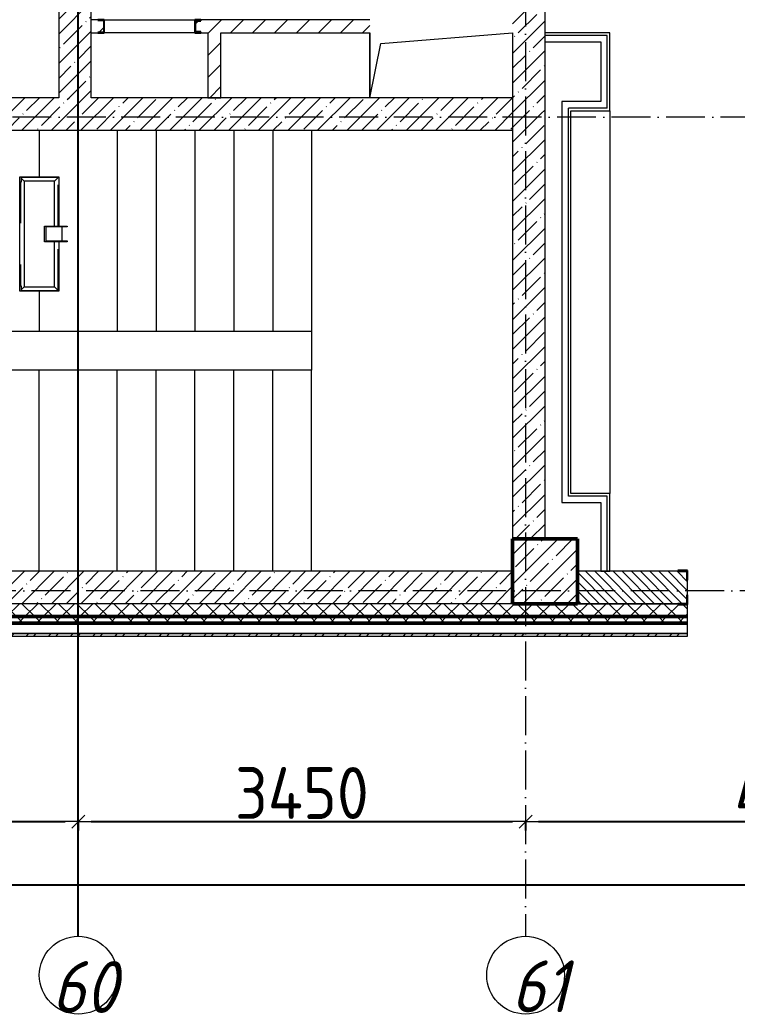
# Model space of a CAD drawing. Header units: millimetres. Extents: x -135211 to 49383, y -8033 to 228499.
# Drawn here: x -44742 to -39211, y 122849 to 130513 of the extents above; entities that cross this region are included whole.
import ezdxf

# ---------------------------------------------------------------- set-up
doc = ezdxf.new("R2010")
doc.units = ezdxf.units.MM
doc.linetypes.add('50_200_ШТРИХ_1Т_ш5_п1_п1_', pattern=[700, 500, -100, 0, -100])
doc.linetypes.add('Штрих', pattern=[635, 317.5, -317.5])
for name, color, linetype, lineweight in [('A-____-____-DIMS', 7, 'Continuous', 9), ('A-FLOR-____-OTLN', 7, 'Continuous', 9), ('A-GENM-____-HDLN', 7, 'Штрих', 9), ('A-GENM-____-MCUT', 7, 'Continuous', 25), ('A-GENM-____-OTLN', 7, 'Continuous', 9), ('A-GENM-____-OTLN-1', 7, 'Continuous', 25), ('A-WALL-____-MCUT-1', 7, 'Continuous', 9), ('A-WALL-____-MCUT-2', 7, 'Continuous', 50), ('A-WALL-____-MCUT-3', 7, 'Continuous', 9), ('A-WALL-____-PATT-1', 7, 'Continuous', 9), ('A-WALL-FNSH-MCUT-1', 7, 'Continuous', 9), ('I-WALL-____-OTLN', 7, 'Continuous', 9), ('S-COLS-____-MCUT', 7, 'Continuous', 50), ('S-COLS-____-OTLN', 7, 'Continuous', 9), ('S-GRID-____-IDEN', 7, 'Continuous', 9), ('S-GRID-____-OTLN-1', 7, '50_200_ШТРИХ_1Т_ш5_п1_п1_', 9), ('S-STRS-____-OTLN-1', 7, 'Continuous', 9)]:
    doc.layers.add(name, color=color, linetype=linetype, lineweight=lineweight)
doc.styles.add('ISOCPEUR_I', font='isocpeui.ttf', dxfattribs={"width": 0.9, "height": 2.5})
doc.styles.add('СПДС', font='isocpeur.ttf', dxfattribs={"width": 0.9})
doc.dimstyles.new('Размера А3', dxfattribs={"dimtxt": 200, "dimasz": 100, "dimexe": 70, "dimexo": 100, "dimgap": 20, "dimtad": 1, "dimdec": 0, "dimrnd": 10, "dimzin": 0, "dimdsep": 46, "dimtxsty": 'СПДС', "dimblk": 'ARROWHEAD_6', "dimcen": 1, "dimclrd": 256, "dimclre": 256, "dimclrt": 256, "dimazin": 0, "dimtfac": 1, "dimtdec": 0, "dimtmove": 2, "dimatfit": 3, "dimfxl": 1, "dimtolj": 1, "dimtzin": 0, "dimarcsym": 0})
pattern_1 = [(45, (-129942.25, 127932.03), (-114.04925, 114.04925), []), (45, (-129828.2, 127932.03), (-114.04925, 114.04925), [201.612, -40.322, 3.353, -36.97])]
pattern_2 = [(45, (-129942.25, 127932.03), (-70.71068, 70.71068), []), (135, (-129942.25, 127932.03), (-70.71068, -70.71068), [])]
pattern_3 = [(45, (-129942.25, 127932.03), (-84.85281, 84.85281), [])]

# ---------------------------------------------------------------- blocks, each defined once
blk = doc.blocks.new('BSC_Колонна _Прямоугольная - 500х500-V155-АР1_План отверстий 3 этажа в осях 1-64_А-ГГ')
at = {"layer": 'S-COLS-____-OTLN'}
h = blk.add_hatch(dxfattribs=at)
h.set_pattern_fill('FP_178', color=256, style=0, pattern_type=2)
h.set_pattern_definition([(45, (-89250, 1668.96), (-114.04925, 114.04925), []), (45, (-89135.95, 1668.96), (-114.04925, 114.04925), [201.613, -40.323, 3.353, -36.97])])
h.paths.add_polyline_path([(-250, -250), (250, -250), (250, 250), (-250, 250)], flags=0)
at = {"layer": 'S-COLS-____-MCUT'}
for p, q in [((250, 250), (-250, 250)), ((-250, 250), (-250, -250)), ((250, -250), (250, 250)), ((-250, -250), (250, -250))]:
    blk.add_line(p, q, dxfattribs=at)
blk = doc.blocks.new('ОМ_Труба_ГОСТ 8639-82 - ОМ_Труба_ГОСТ 8639-82-26350154-АР1_План отверстий 3 этажа в осях 1-64_А-ГГ')
at = {"layer": 'A-GENM-____-OTLN'}
for p, q in [((19689.1, 44821), (19689.1, 44941)), ((19689.1, 44941), (19864.1, 44941)), ((19864.1, 44935), (19701.2, 44935)), ((19701.2, 44935), (19701.2, 44827)), ((19824, 44935), (19824, 44827)), ((19864.1, 44941), (19864.1, 44935)), ((19864.1, 44821), (19689.1, 44821)), ((19701.2, 44827), (19864.1, 44827)), ((19864.1, 44827), (19864.1, 44821))]:
    blk.add_line(p, q, dxfattribs=at)
blk = doc.blocks.new('ОМ_Уголок_ГОСТ 8509-93 - ОМ_Уголок_ГОСТ 8509-93-26349651-АР1_План отверстий 3 этажа в осях 1-64_А-ГГ')
at = {"layer": 'A-GENM-____-HDLN'}
for p, q in [((4, -4), (380, -4)), ((500, -4), (876, -4))]:
    blk.add_line(p, q, dxfattribs=at)
at = {"layer": 'A-GENM-____-OTLN'}
for p, q in [((380, 0), (0, 0)), ((32, -32), (0, 0)), ((32, -32), (380, -32)), ((880, 0), (500, 0)), ((500, -32), (848, -32)), ((880, 0), (848, -32))]:
    blk.add_line(p, q, dxfattribs=at)
blk = doc.blocks.new('ОМ_Уголок_ГОСТ 8509-93 - ОМ_Уголок_ГОСТ 8509-93-V88-АР1_План отверстий 3 этажа в осях 1-64_А-ГГ')
at = {"layer": 'A-GENM-____-HDLN'}
blk.add_line((40, -4), (840, -4), dxfattribs=at)
at = {"layer": 'A-GENM-____-OTLN'}
for p, q in [((32, -32), (10, -10)), ((32, -32), (848, -32)), ((840, 0), (40, 0)), ((870, -10), (848, -32))]:
    blk.add_line(p, q, dxfattribs=at)
blk = doc.blocks.new('ОМ_Уголок_ГОСТ 8509-93 - ОМ_Уголок_ГОСТ 8509-93-19082047-АР1_План отверстий 3 этажа в осях 1-64_А-ГГ')
at = {"layer": 'A-GENM-____-HDLN'}
blk.add_line((10, -4), (296, -4), dxfattribs=at)
at = {"layer": 'A-GENM-____-OTLN'}
for p, q in [((300, 0), (10, 0)), ((32, -32), (10, -10)), ((32, -32), (268, -32)), ((300, 0), (268, -32))]:
    blk.add_line(p, q, dxfattribs=at)
blk = doc.blocks.new('ОМ_Уголок_ГОСТ 8509-93 - ОМ_Уголок_ГОСТ 8509-93-V89-АР1_План отверстий 3 этажа в осях 1-64_А-ГГ')
at = {"layer": 'A-GENM-____-HDLN'}
blk.add_line((4, -4), (290, -4), dxfattribs=at)
at = {"layer": 'A-GENM-____-OTLN'}
for p, q in [((290, 0), (0, 0)), ((32, -32), (0, 0)), ((32, -32), (268, -32)), ((290, -10), (268, -32))]:
    blk.add_line(p, q, dxfattribs=at)
blk = doc.blocks.new('ОМ_Полоса_Трапеция прямоугольная_Прокат_ГОСТ 103-2006 - ОМ_Полоса_Трапеция прямоугольная_Прокат_ГОСТ 103-2006-19082130-АР1_План отверстий 3 этажа в осях 1-64_А-ГГ')
at = {"layer": 'A-GENM-____-OTLN'}
for p, q in [((19500, 45321), (19510, 45321)), ((19500, 45281), (19500, 45321)), ((19510, 45321), (19510, 45281)), ((19510, 45281), (19500, 45281))]:
    blk.add_line(p, q, dxfattribs=at)
blk = doc.blocks.new('ОМ_Полоса_Трапеция прямоугольная_Прокат_ГОСТ 103-2006 - ОМ_Полоса_Трапеция прямоугольная_Прокат_ГОСТ 103-2006-19082170-АР1_План отверстий 3 этажа в осях 1-64_А-ГГ')
at = {"layer": 'A-GENM-____-OTLN'}
for p, q in [((19500, 44481), (19510, 44481)), ((19500, 44441), (19500, 44481)), ((19510, 44481), (19510, 44441)), ((19510, 44441), (19500, 44441))]:
    blk.add_line(p, q, dxfattribs=at)
blk = doc.blocks.new('Фахверк_СКБ_Уголок - 250_2700-27497298-АР1_План отверстий 3 этажа в осях 1-64_А-ГГ')
at = {"layer": 'A-GENM-____-MCUT'}
for p, q in [((200, 181), (125, 181)), ((125, 181), (125, 106)), ((131, 106), (131, 175)), ((131, 175), (200, 175)), ((200, 175), (200, 181)), ((125, 106), (131, 106)), ((131, -6), (125, -6)), ((125, -6), (125, -81)), ((131, -75), (131, -6)), ((200, -75), (131, -75)), ((200, -81), (200, -75)), ((125, -81), (200, -81))]:
    blk.add_line(p, q, dxfattribs=at)
blk = doc.blocks.new('154_Фахверк_СКБ_Швеллер - Тип_100_3960_зеркало-28515619-АР1_План отверстий 3 этажа в осях 1-64_А-ГГ')
at = {"layer": 'A-GENM-____-MCUT'}
for p, q in [((175, 50), (125, 50)), ((125, 50), (125, -50)), ((128, 47), (175, 47)), ((128, -47), (128, 47)), ((175, 47), (175, 50)), ((125, -50), (175, -50)), ((175, -47), (128, -47)), ((175, -50), (175, -47))]:
    blk.add_line(p, q, dxfattribs=at)
blk = doc.blocks.new('154_Стойка_СКБ_Швеллер - СМ-2180_100-28318692-АР1_План отверстий 3 этажа в осях 1-64_А-ГГ')
at = {"layer": 'A-GENM-____-MCUT'}
for p, q in [((171, 50), (125, 50)), ((125, 50), (125, -50)), ((129.5, 42.4), (171, 42.4)), ((129.5, -42.4), (129.5, 42.4)), ((171, 42.4), (171, 50)), ((125, -50), (171, -50)), ((171, -42.4), (129.5, -42.4)), ((171, -50), (171, -42.4))]:
    blk.add_line(p, q, dxfattribs=at)
blk = doc.blocks.new('AR_Отверстие прямоугольное _в плите_ - AR_Отверстие прямоугольное _в плите_-V211-АР1_План отверстий 3 этажа в осях 1-64_А-ГГ')
at = {"layer": 'A-GENM-____-OTLN'}
for p, q in [((-550, 250), (-550, -250)), ((-466.7, 166.7), (550, 250)), ((-550, -250), (-466.7, 166.7))]:
    blk.add_line(p, q, dxfattribs=at)
blk = doc.blocks.new('Ось сетки - Круг_Ø6_00__ISO-2_5_0_9K_-25732049-АР1_План отверстий 3 этажа в осях 1-64_А-ГГ')
at = {"layer": 'S-GRID-____-IDEN'}
blk.add_circle((0, 0), 3, dxfattribs=at)
blk = doc.blocks.new('ARROWHEAD_6')
at = {"color": 0, "linetype": 'Continuous'}
for p, q in [((0, 0), (-1, 0)), ((-0.5, -0.5), (0.5, 0.5))]:
    blk.add_line(p, q, dxfattribs=at)
blk = doc.blocks.new('*D982')
at = {"layer": 'A-____-____-DIMS', "lineweight": -2, "transparency": 16777216}
for p, q in [((-46242.3, 124339.6), (-46242.3, 124263.5)), ((-46142.3, 124333.5), (-44392.3, 124333.5)), ((-44292.3, 124339.6), (-44292.3, 124263.5))]:
    blk.add_line(p, q, dxfattribs=at)
at = {"layer": 'Defpoints', "color": 0, "transparency": 16777216}
for p in [(-46242.3, 124439.6), (-44292.3, 124439.6), (-44292.3, 124333.5)]:
    blk.add_point(p, dxfattribs=at)
at = {"layer": 'A-____-____-DIMS', "lineweight": -2, "transparency": 16777216, "xscale": 100, "yscale": 100, "zscale": 100, "rotation": 180}
blk.add_blockref('ARROWHEAD_6', (-46242.3, 124333.5), dxfattribs=at)
at = {"layer": 'A-____-____-DIMS', "lineweight": -2, "transparency": 16777216, "xscale": 100, "yscale": 100, "zscale": 100}
blk.add_blockref('ARROWHEAD_6', (-44292.3, 124333.5), dxfattribs=at)
at = {"layer": 'A-____-____-DIMS', "transparency": 16777216, "insert": (-45267.3, 124553.5), "char_height": 400, "attachment_point": 5, "style": 'СПДС'}
blk.add_mtext('\\A1;1950', dxfattribs=at)
blk = doc.blocks.new('*D983')
at = {"layer": 'A-____-____-DIMS', "lineweight": -2, "transparency": 16777216}
for p, q in [((-44292.3, 124339.6), (-44292.3, 124263.5)), ((-44192.3, 124333.5), (-40942.3, 124333.5)), ((-40842.3, 124339.6), (-40842.3, 124263.5))]:
    blk.add_line(p, q, dxfattribs=at)
at = {"layer": 'Defpoints', "color": 0, "transparency": 16777216}
for p in [(-44292.3, 124439.6), (-40842.3, 124439.6), (-40842.3, 124333.5)]:
    blk.add_point(p, dxfattribs=at)
at = {"layer": 'A-____-____-DIMS', "lineweight": -2, "transparency": 16777216, "xscale": 100, "yscale": 100, "zscale": 100, "rotation": 180}
blk.add_blockref('ARROWHEAD_6', (-44292.3, 124333.5), dxfattribs=at)
at = {"layer": 'A-____-____-DIMS', "lineweight": -2, "transparency": 16777216, "xscale": 100, "yscale": 100, "zscale": 100}
blk.add_blockref('ARROWHEAD_6', (-40842.3, 124333.5), dxfattribs=at)
at = {"layer": 'A-____-____-DIMS', "transparency": 16777216, "insert": (-42567.3, 124553.5), "char_height": 400, "attachment_point": 5, "style": 'СПДС'}
blk.add_mtext('\\A1;3450', dxfattribs=at)
blk = doc.blocks.new('*D984')
at = {"layer": 'A-____-____-DIMS', "lineweight": -2, "transparency": 16777216}
for p, q in [((-40842.3, 124339.6), (-40842.3, 124263.5)), ((-40742.3, 124333.5), (-36692.3, 124333.5)), ((-36592.3, 124339.6), (-36592.3, 124263.5))]:
    blk.add_line(p, q, dxfattribs=at)
at = {"layer": 'Defpoints', "color": 0, "transparency": 16777216}
for p in [(-40842.3, 124439.6), (-36592.3, 124439.6), (-36592.3, 124333.5)]:
    blk.add_point(p, dxfattribs=at)
at = {"layer": 'A-____-____-DIMS', "lineweight": -2, "transparency": 16777216, "xscale": 100, "yscale": 100, "zscale": 100, "rotation": 180}
blk.add_blockref('ARROWHEAD_6', (-40842.3, 124333.5), dxfattribs=at)
at = {"layer": 'A-____-____-DIMS', "lineweight": -2, "transparency": 16777216, "xscale": 100, "yscale": 100, "zscale": 100}
blk.add_blockref('ARROWHEAD_6', (-36592.3, 124333.5), dxfattribs=at)
at = {"layer": 'A-____-____-DIMS', "transparency": 16777216, "insert": (-38717.3, 124553.5), "char_height": 400, "attachment_point": 5, "style": 'СПДС'}
blk.add_mtext('\\A1;4250', dxfattribs=at)
blk = doc.blocks.new('*D986')
at = {"layer": 'A-____-____-DIMS', "lineweight": -2, "transparency": 16777216}
for p, q in [((-132292.3, 123851.4), (-132292.3, 123775.3)), ((-132192.3, 123845.3), (-28892.3, 123845.3)), ((-28792.3, 123851.4), (-28792.3, 123775.3))]:
    blk.add_line(p, q, dxfattribs=at)
at = {"layer": 'Defpoints', "color": 0, "transparency": 16777216}
for p in [(-132292.3, 123951.4), (-28792.3, 123951.4), (-28792.3, 123845.3)]:
    blk.add_point(p, dxfattribs=at)
at = {"layer": 'A-____-____-DIMS', "lineweight": -2, "transparency": 16777216, "xscale": 100, "yscale": 100, "zscale": 100, "rotation": 180}
blk.add_blockref('ARROWHEAD_6', (-132292.3, 123845.3), dxfattribs=at)
at = {"layer": 'A-____-____-DIMS', "lineweight": -2, "transparency": 16777216, "xscale": 100, "yscale": 100, "zscale": 100}
blk.add_blockref('ARROWHEAD_6', (-28792.3, 123845.3), dxfattribs=at)
at = {"layer": 'A-____-____-DIMS', "transparency": 16777216, "insert": (-80542.3, 124065.3), "char_height": 400, "attachment_point": 5, "style": 'СПДС'}
blk.add_mtext('\\A1;103500', dxfattribs=at)

msp = doc.modelspace()

# ---------------------------------------------------------------- hatches: boundary and pattern name
at = {"layer": 'A-WALL-____-PATT-1'}
h = msp.add_hatch(dxfattribs=at)
h.set_pattern_fill('FP_38', color=256, style=0, pattern_type=2)
h.set_pattern_definition(pattern_1)
h.paths.add_polyline_path([(-40942.3, 129788.1), (-40692.3, 129788.1), (-40692.3, 134013.1), (-40942.3, 134013.1), (-40942.3, 130386.1)], flags=0)
h = msp.add_hatch(dxfattribs=at)
h.set_pattern_fill('FP_38', color=256, style=0, pattern_type=2)
h.set_pattern_definition(pattern_1)
h.paths.add_polyline_path([(-44192.3, 129913.1), (-44192.3, 130963.1), (-44442.3, 130963.1), (-44442.3, 129913.1)], flags=0)
h.paths.add_polyline_path([(-44442.3, 132313.1), (-44192.3, 132313.1), (-44192.3, 132613.1), (-44442.3, 132613.1)], flags=0)
h = msp.add_hatch(dxfattribs=at)
h.set_pattern_fill('FP_4', color=256, style=0, pattern_type=2)
h.set_pattern_definition(pattern_3)
h.paths.add_polyline_path([(-44192.3, 130413.1), (-44142.3, 130413.1), (-44142.3, 130416.1), (-44095.3, 130416.1), (-44095.3, 130510.1), (-44142.3, 130510.1), (-44142.3, 130513.1), (-44192.3, 130513.1), (-44192.3, 130416.1)], flags=0)
h.paths.add_polyline_path([(-43292.3, 130413.1), (-42042.3, 130413.1), (-42042.3, 130513.1), (-43346.3, 130513.1), (-43346.3, 130505.5), (-43387.8, 130505.5), (-43387.8, 130420.7), (-43346.3, 130420.7), (-43346.3, 130413.1)], flags=0)
h = msp.add_hatch(dxfattribs=at)
h.set_pattern_fill('FP_4', color=256, style=0, pattern_type=2)
h.set_pattern_definition(pattern_3)
h.paths.add_polyline_path([(-43192.3, 129913.1), (-43192.3, 130413.1), (-43292.3, 130413.1), (-43292.3, 129913.1)], flags=0)
h = msp.add_hatch(dxfattribs=at)
h.set_pattern_fill('FP_38', color=256, style=0, pattern_type=2)
h.set_pattern_definition(pattern_1)
h.paths.add_polyline_path([(-40942.3, 129663.1), (-40942.3, 129913.1), (-46142.3, 129913.1), (-46142.3, 129663.1), (-41582.7, 129663.1)], flags=0)
h = msp.add_hatch(dxfattribs=at)
h.set_pattern_fill('FP_38', color=256, style=0, pattern_type=2)
h.set_pattern_definition(pattern_1)
h.paths.add_polyline_path([(-40699, 126513.1), (-40692.3, 126513.1), (-40692.3, 129788.1), (-40942.3, 129788.1), (-40942.3, 126513.1)], flags=0)
h = msp.add_hatch(dxfattribs=at)
h.set_pattern_fill('FP_38', color=256, style=0, pattern_type=2)
h.set_pattern_definition(pattern_1)
h.paths.add_polyline_path([(-40942.3, 126013.1), (-40942.3, 126263.1), (-47542.3, 126263.1), (-47542.3, 126013.1), (-41582.7, 126013.1)], flags=0)
h = msp.add_hatch(dxfattribs=at)
h.set_pattern_fill('FP_6', color=256, style=0, pattern_type=2)
h.set_pattern_definition([(135, (-129942.255, 127932.027), (-35.35534, -35.35534), [])])
h.paths.add_polyline_path([(-37717.3, 126013.1), (-36692.3, 126013.1), (-36692.3, 126263.1), (-37786.3, 126263.1), (-37786.3, 126194.1), (-37792.3, 126194.1), (-37792.3, 126082.1), (-37786.3, 126082.1), (-37786.3, 126013.1)], flags=0)
h.paths.add_polyline_path([(-39598.3, 126013.1), (-39598.3, 126082.1), (-39592.3, 126082.1), (-39592.3, 126194.1), (-39598.3, 126194.1), (-39598.3, 126263.1), (-40442.3, 126263.1), (-40442.3, 126013.1), (-39667.3, 126013.1)], flags=0)
h = msp.add_hatch(dxfattribs=at)
h.set_pattern_fill('FP_1', color=256, style=0, pattern_type=2)
h.set_pattern_definition(pattern_2)
h.paths.add_polyline_path([(-29192.3, 125913.1), (-28692.3, 125913.1), (-28692.3, 126013.1), (-37717.3, 126013.1), (-37717.3, 126007.1), (-37792.3, 126007.1), (-37792.3, 125913.1), (-29210.5, 125913.1)], flags=0)
h.paths.add_polyline_path([(-40699, 125913.1), (-39592.3, 125913.1), (-39592.3, 126007.1), (-39667.3, 126007.1), (-39667.3, 126013.1), (-47542.3, 126013.1), (-47542.3, 125913.1), (-40942.3, 125913.1)], flags=0)
h.paths.add_polyline_path([(-48542.3, 125913.1), (-48542.3, 126013.1), (-49667.3, 126013.1), (-49667.3, 126007.1), (-49742.3, 126007.1), (-49742.3, 125913.1), (-48652.6, 125913.1)], flags=0)
h.paths.add_polyline_path([(-51542.3, 125913.1), (-51542.3, 126007.1), (-51617.3, 126007.1), (-51617.3, 126013.1), (-52667.3, 126013.1), (-52667.3, 126007.1), (-52742.3, 126007.1), (-52742.3, 125913.1), (-52187.5, 125913.1)], flags=0)
h.paths.add_polyline_path([(-54542.3, 125913.1), (-54542.3, 126013.1), (-55667.3, 126013.1), (-55667.3, 126007.1), (-55742.3, 126007.1), (-55742.3, 125913.1), (-55667.3, 125913.1)], flags=0)
h.paths.add_polyline_path([(-58942.3, 125913.1), (-57542.3, 125913.1), (-57542.3, 126013.1), (-58867.3, 126013.1), (-58867.3, 126007.1), (-58942.3, 126007.1)], flags=0)
h.paths.add_polyline_path([(-61024.8, 125913.1), (-60742.3, 125913.1), (-60742.3, 126007.1), (-60817.3, 126007.1), (-60817.3, 126013.1), (-61867.3, 126013.1), (-61867.3, 126007.1), (-61942.3, 126007.1), (-61942.3, 125913.1), (-61908.6, 125913.1)], flags=0)
h.paths.add_polyline_path([(-63742.3, 125913.1), (-63742.3, 126013.1), (-64867.3, 126013.1), (-64867.3, 126007.1), (-64942.3, 126007.1), (-64942.3, 125913.1), (-64867.3, 125913.1)], flags=0)
h.paths.add_polyline_path([(-67092.3, 125913.1), (-66742.3, 125913.1), (-66742.3, 126007.1), (-66817.3, 126007.1), (-66817.3, 126013.1), (-67867.3, 126013.1), (-67867.3, 126007.1), (-67942.3, 126007.1), (-67942.3, 125913.1), (-67210.9, 125913.1)], flags=0)
h.paths.add_polyline_path([(-69742.3, 125913.1), (-69742.3, 126007.1), (-69817.3, 126007.1), (-69817.3, 126013.1), (-70867.3, 126013.1), (-70867.3, 126007.1), (-70942.3, 126007.1), (-70942.3, 125913.1), (-69862.1, 125913.1)], flags=0)
h.paths.add_polyline_path([(-72742.3, 125913.1), (-72742.3, 126007.1), (-72817.3, 126007.1), (-72817.3, 126013.1), (-73867.3, 126013.1), (-73867.3, 126007.1), (-73942.3, 126007.1), (-73942.3, 125913.1), (-73397.1, 125913.1)], flags=0)
h.paths.add_polyline_path([(-76932, 125913.1), (-75742.3, 125913.1), (-75742.3, 126007.1), (-75817.3, 126007.1), (-75817.3, 126013.1), (-76867.3, 126013.1), (-76867.3, 126007.1), (-76942.3, 126007.1), (-76942.3, 125913.1), (-76936.3, 125913.1)], flags=0)
h.paths.add_polyline_path([(-79942.3, 125913.1), (-78742.3, 125913.1), (-78742.3, 126007.1), (-78817.3, 126007.1), (-78817.3, 126013.1), (-79867.3, 126013.1), (-79867.3, 126007.1), (-79942.3, 126007.1)], flags=0)
h.paths.add_polyline_path([(-84885.6, 125913.1), (-84742.3, 125913.1), (-84742.3, 126007.1), (-84817.3, 126007.1), (-84817.3, 126013.1), (-85867.3, 126013.1), (-85867.3, 126007.1), (-85942.3, 126007.1), (-85942.3, 125913.1), (-85092.3, 125913.1)], flags=0)
h.paths.add_polyline_path([(-87742.3, 125913.1), (-87742.3, 126007.1), (-87817.3, 126007.1), (-87817.3, 126013.1), (-88867.3, 126013.1), (-88867.3, 126007.1), (-88942.3, 126007.1), (-88942.3, 125913.1), (-87748.3, 125913.1)], flags=0)
h.paths.add_polyline_path([(-91071.7, 125913.1), (-90742.3, 125913.1), (-90742.3, 126007.1), (-90817.3, 126007.7), (-90817.3, 126013.1), (-92142.3, 126013.1), (-92142.3, 125913.1)], flags=0)
h.paths.add_polyline_path([(-94606.6, 125913.1), (-93942.3, 125913.1), (-93942.3, 126007.1), (-94017.3, 126007.1), (-94017.3, 126013.1), (-95142.3, 126013.1), (-95142.3, 125913.1)], flags=0)
h.paths.add_polyline_path([(-96942.3, 125913.1), (-96942.3, 126007.1), (-97017.3, 126007.1), (-97017.3, 126013.1), (-98067.3, 126013.1), (-98067.3, 126007.1), (-98142.3, 126007.1), (-98141.6, 125913.1), (-96948.3, 125913.1)], flags=0)
h.paths.add_polyline_path([(-99942.3, 125913.1), (-99942.3, 126007.1), (-100017.3, 126007.1), (-100017.3, 126013.1), (-101142.3, 126013.1), (-101142.3, 125913.1), (-100792.8, 125913.1)], flags=0)
h.paths.add_polyline_path([(-102942.3, 125913.1), (-102942.3, 126007.1), (-103017.3, 126007.1), (-103017.3, 126013.1), (-104142.3, 126013.1), (-104142.3, 125913.1), (-103444, 125913.1)], flags=0)
h.paths.add_polyline_path([(-105942.3, 125913.1), (-105942.3, 126007.1), (-106017.3, 126007.1), (-106017.3, 126013.1), (-107067.3, 126013.1), (-107067.3, 126007.1), (-107142.3, 126007.1), (-107142.3, 125913.1), (-106978.9, 125913.1)], flags=0)
h.paths.add_polyline_path([(-115816.2, 125913.1), (-114942.3, 125913.1), (-114942.3, 126007.1), (-115017.3, 126007.1), (-115017.3, 126013.1), (-116067.3, 126013.1), (-116067.3, 126007.1), (-116142.3, 126007.1), (-116142.3, 125913.1)], flags=0)
h.paths.add_polyline_path([(-117583.7, 125913.1), (-117142.3, 125913.1), (-117142.3, 126007.1), (-117217.3, 126007.1), (-117217.3, 126013.1), (-122467.3, 126013.1), (-122467.3, 126007.1), (-122542.3, 126007.1), (-122542.3, 125913.1), (-119042.3, 125913.1)], flags=0)
h.paths.add_polyline_path([(-124653.5, 125913.1), (-123542.3, 125913.1), (-123542.3, 126007.1), (-123617.3, 126007.1), (-123617.3, 126013.1), (-132392.3, 126013.1), (-132392.3, 125913.1), (-126421, 125913.1)], flags=0)
h = msp.add_hatch(dxfattribs=at)
h.set_pattern_fill('FP_1', color=256, style=0, pattern_type=2)
h.set_pattern_definition(pattern_2)
h.paths.add_polyline_path([(-28692.3, 125863.1), (-28592.3, 125863.1), (-28592.3, 125913.1), (-37792.3, 125913.1), (-37792.3, 125863.1), (-29210.5, 125863.1)], flags=0)
h.paths.add_polyline_path([(-40699, 125863.1), (-39592.3, 125863.1), (-39592.3, 125913.1), (-47542.3, 125913.1), (-47542.3, 125863.1), (-41582.7, 125863.1)], flags=0)
h.paths.add_polyline_path([(-48652.6, 125863.1), (-48542.3, 125863.1), (-48542.3, 125913.1), (-49742.3, 125913.1), (-49742.3, 125863.1), (-49536.3, 125863.1)], flags=0)
h.paths.add_polyline_path([(-52742.3, 125863.1), (-51542.3, 125863.1), (-51542.3, 125913.1), (-52742.3, 125913.1)], flags=0)
h.paths.add_polyline_path([(-55722.4, 125863.1), (-54542.3, 125863.1), (-54542.3, 125913.1), (-55742.3, 125913.1), (-55742.3, 125863.1)], flags=0)
h.paths.add_polyline_path([(-57542.3, 125863.1), (-57542.3, 125913.1), (-58942.3, 125913.1), (-58942.3, 125863.1), (-58373.6, 125863.1)], flags=0)
h.paths.add_polyline_path([(-60742.3, 125863.1), (-60742.3, 125913.1), (-61942.3, 125913.1), (-61942.3, 125863.1), (-61024.8, 125863.1)], flags=0)
h.paths.add_polyline_path([(-63742.3, 125863.1), (-63742.3, 125913.1), (-64942.3, 125913.1), (-64942.3, 125863.1)], flags=0)
h.paths.add_polyline_path([(-66742.3, 125863.1), (-66742.3, 125913.1), (-67942.3, 125913.1), (-67942.3, 125863.1), (-67210.9, 125863.1)], flags=0)
h.paths.add_polyline_path([(-70942.3, 125863.1), (-69742.3, 125863.1), (-69742.3, 125913.1), (-70942.3, 125913.1)], flags=0)
h.paths.add_polyline_path([(-73942.3, 125863.1), (-72742.3, 125863.1), (-72742.3, 125913.1), (-73942.3, 125913.1)], flags=0)
h.paths.add_polyline_path([(-76932, 125863.1), (-75742.3, 125863.1), (-75742.3, 125913.1), (-76942.3, 125913.1), (-76942.3, 125863.1)], flags=0)
h.paths.add_polyline_path([(-78742.3, 125863.1), (-78742.3, 125913.1), (-79942.3, 125913.1), (-79942.3, 125863.1), (-79583.2, 125863.1)], flags=0)
h.paths.add_polyline_path([(-84885.6, 125863.1), (-84742.3, 125863.1), (-84742.3, 125913.1), (-85942.3, 125913.1), (-85942.3, 125863.1), (-85769.3, 125863.1)], flags=0)
h.paths.add_polyline_path([(-87742.3, 125863.1), (-87742.3, 125913.1), (-88942.3, 125913.1), (-88942.3, 125863.1), (-88420.5, 125863.1)], flags=0)
h.paths.add_polyline_path([(-91071.7, 125863.1), (-90742.3, 125863.1), (-90742.3, 125913.1), (-92142.3, 125913.1), (-92142.3, 125863.1)], flags=0)
h.paths.add_polyline_path([(-93942.3, 125863.1), (-93942.3, 125913.1), (-95142.3, 125913.1), (-95142.3, 125863.1), (-94606.6, 125863.1)], flags=0)
h.paths.add_polyline_path([(-96942.3, 125863.1), (-96942.3, 125913.1), (-98142.3, 125913.1), (-98141.6, 125863.1)], flags=0)
h.paths.add_polyline_path([(-99942.3, 125863.1), (-99942.3, 125913.1), (-101142.3, 125913.1), (-101142.3, 125863.1), (-100792.8, 125863.1)], flags=0)
h.paths.add_polyline_path([(-102942.3, 125863.1), (-102942.3, 125913.1), (-104142.3, 125913.1), (-104142.3, 125863.1), (-103444, 125863.1)], flags=0)
h.paths.add_polyline_path([(-106978.9, 125863.1), (-105942.3, 125863.1), (-105942.3, 125913.1), (-107142.3, 125913.1), (-107142.3, 125863.1)], flags=0)
h.paths.add_polyline_path([(-116142.3, 125863.1), (-114942.3, 125863.1), (-114942.3, 125913.1), (-116142.3, 125913.1)], flags=0)
h.paths.add_polyline_path([(-117142.3, 125863.1), (-117142.3, 125913.1), (-122542.3, 125913.1), (-122542.3, 125863.1), (-117583.7, 125863.1)], flags=0)
h.paths.add_polyline_path([(-123769.8, 125863.1), (-123542.3, 125863.1), (-123542.3, 125913.1), (-132492.3, 125913.1), (-132492.3, 125863.1), (-124653.5, 125863.1)], flags=0)
h = msp.add_hatch(dxfattribs=at)
h.set_pattern_fill('FP_3', color=256, style=0, pattern_type=2)
h.set_pattern_definition([(45, (-129942.25, 127932.03), (-85.53659, 85.53659), []), (45, (-129885.23, 127932.03), (-85.53659, 85.53659), [])])
h.paths.add_polyline_path([(-28462.3, 125763.1), (-28462.3, 125783.1), (-37792.3, 125783.1), (-37792.3, 125763.1), (-29210.5, 125763.1)], flags=0)
h.paths.add_polyline_path([(-40699, 125763.1), (-39592.3, 125763.1), (-39592.3, 125783.1), (-47542.3, 125783.1), (-47542.3, 125763.1), (-41582.7, 125763.1)], flags=0)
h.paths.add_polyline_path([(-49536.3, 125763.1), (-48542.3, 125763.1), (-48542.3, 125783.1), (-49742.3, 125783.1), (-49742.3, 125763.1)], flags=0)
h.paths.add_polyline_path([(-51542.3, 125763.1), (-51542.3, 125783.1), (-52741.3, 125783.1), (-52741.3, 125763.1), (-52187.5, 125763.1)], flags=0)
h.paths.add_polyline_path([(-55722.4, 125763.1), (-54542.3, 125763.1), (-54542.3, 125783.1), (-55742.3, 125783.1), (-55742.3, 125763.1)], flags=0)
h.paths.add_polyline_path([(-58057.3, 125763.1), (-57542.3, 125763.1), (-57542.3, 125783.1), (-58057.3, 125783.1)], flags=0)

# ---------------------------------------------------------------- linework, layer by layer
at = {"color": 251, "ltscale": 0.6, "true_color": 0x636466}
msp.add_line((-44292.3, 123449.4), (-44292.3, 134467), dxfattribs=at)
at = {"layer": 'A-FLOR-____-OTLN'}
msp.add_line((-42042.3, 129913.1), (-42042.3, 130413.1), dxfattribs=at)
at = {"layer": 'A-WALL-____-MCUT-1'}
for p, q in [((-40692.3, 126513.1), (-40692.3, 134013.1)), ((-44442.3, 130963.1), (-44442.3, 129913.1)), ((-44192.3, 129913.1), (-44192.3, 130963.1)), ((-40942.3, 130413.1), (-40942.3, 126513.1)), ((-44442.3, 129913.1), (-46142.3, 129913.1)), ((-40942.3, 129913.1), (-44192.3, 129913.1)), ((-46392.3, 129663.1), (-40942.3, 129663.1)), ((-40942.3, 126263.1), (-47542.3, 126263.1)), ((-40942.3, 126013.1), (-47542.3, 126013.1))]:
    msp.add_line(p, q, dxfattribs=at)
at = {"layer": 'A-WALL-____-MCUT-2'}
for p, q in [((-47542.3, 125913.1), (-39592.3, 125913.1)), ((-47542.3, 125863.1), (-39592.3, 125863.1))]:
    msp.add_line(p, q, dxfattribs=at)
at = {"layer": 'A-WALL-____-MCUT-3'}
for p, q in [((-40212.3, 130393.1), (-40692.3, 130393.1)), ((-40212.3, 129833.1), (-40212.3, 130393.1)), ((-40692.3, 130343.1), (-40262.3, 130343.1)), ((-40262.3, 130343.1), (-40262.3, 129883.1)), ((-40262.3, 129883.1), (-40562.3, 129883.1)), ((-40562.3, 129883.1), (-40562.3, 126793.1)), ((-40212.3, 129833.1), (-40512.3, 129833.1)), ((-40512.3, 126843.1), (-40512.3, 129833.1)), ((-40212.3, 126843.1), (-40512.3, 126843.1)), ((-40212.3, 126263.1), (-40212.3, 126843.1)), ((-40562.3, 126793.1), (-40262.3, 126793.1)), ((-40262.3, 126793.1), (-40262.3, 126263.1)), ((-39667.3, 126263.1), (-40442.3, 126263.1)), ((-40262.3, 126263.1), (-40212.3, 126263.1)), ((-39592.3, 126082.1), (-39592.3, 126194.1)), ((-40442.3, 126013.1), (-39667.3, 126013.1)), ((-39667.3, 126013.1), (-40442.3, 126013.1)), ((-39592.3, 125783.1), (-39592.3, 126007.1)), ((-47542.3, 125783.1), (-39592.3, 125783.1))]:
    msp.add_line(p, q, dxfattribs=at)
at = {"layer": 'A-WALL-FNSH-MCUT-1'}
for p, q in [((-44142.3, 130513.1), (-44192.3, 130513.1)), ((-42042.3, 130513.1), (-43346.3, 130513.1)), ((-44192.3, 130413.1), (-44142.3, 130413.1)), ((-43346.3, 130413.1), (-43292.3, 130413.1)), ((-43292.3, 130413.1), (-43292.3, 129913.1)), ((-43192.3, 130413.1), (-42042.3, 130413.1)), ((-43192.3, 129913.1), (-43192.3, 130413.1)), ((-40192.3, 130413.1), (-40692.3, 130413.1)), ((-40192.3, 129813.1), (-40192.3, 130413.1)), ((-43292.3, 129913.1), (-43192.3, 129913.1)), ((-40492.3, 129813.1), (-40192.3, 129813.1)), ((-40492.3, 126863.1), (-40492.3, 129813.1)), ((-40192.3, 126863.1), (-40492.3, 126863.1)), ((-40192.3, 126263.1), (-40192.3, 126863.1)), ((-40212.3, 126263.1), (-40192.3, 126263.1)), ((-39592.3, 125783.1), (-47542.3, 125783.1)), ((-47542.3, 125763.1), (-39592.3, 125763.1)), ((-39592.3, 125763.1), (-39592.3, 125783.1))]:
    msp.add_line(p, q, dxfattribs=at)
at = {"layer": 'I-WALL-____-OTLN'}
for p, q in [((-44092.3, 130513.1), (-43392.3, 130513.1)), ((-43392.3, 130413.1), (-44092.3, 130413.1)), ((-40192.8, 129813.1), (-40192.8, 126863.1)), ((-40192.3, 129813.1), (-40192.3, 126863.1))]:
    msp.add_line(p, q, dxfattribs=at)
at = {"layer": 'S-GRID-____-OTLN-1', "color": 251, "ltscale": 0.6, "true_color": 0x636466}
for p, q in [((-40842.3, 177813), (-40842.3, 123449.4)), ((-26015.8, 129763.1), (-134611, 129763.1)), ((-25867.8, 126113.1), (-134611, 126113.1))]:
    msp.add_line(p, q, dxfattribs=at)
at = {"layer": 'S-STRS-____-OTLN-1'}
for p, q in [((-44592.3, 129663.1), (-44592.3, 129303.1)), ((-44592.3, 129663.1), (-44592.3, 129303.1)), ((-44292.3, 129663.1), (-44292.3, 128113.1)), ((-44292.3, 129663.1), (-44292.3, 128113.1)), ((-43992.3, 129663.1), (-43992.3, 128113.1)), ((-43992.3, 129663.1), (-43992.3, 128113.1)), ((-43692.3, 129663.1), (-43692.3, 128113.1)), ((-43692.3, 129663.1), (-43692.3, 128113.1)), ((-43392.3, 129663.1), (-43392.3, 128113.1)), ((-43392.3, 129663.1), (-43392.3, 128113.1)), ((-43092.3, 129663.1), (-43092.3, 128113.1)), ((-43092.3, 129663.1), (-43092.3, 128113.1)), ((-42792.3, 129663.1), (-42792.3, 128113.1)), ((-42792.3, 129663.1), (-42792.3, 128113.1)), ((-42492.3, 129663.1), (-42492.3, 128113.1)), ((-42492.3, 129663.1), (-42492.3, 128113.1)), ((-44592.3, 128423.1), (-44592.3, 128113.1)), ((-44592.3, 128423.1), (-44592.3, 128113.1)), ((-44892.3, 128113.1), (-44592.3, 128113.1)), ((-44592.3, 128113.1), (-44292.3, 128113.1)), ((-44292.3, 128113.1), (-43992.3, 128113.1)), ((-43992.3, 128113.1), (-43692.3, 128113.1)), ((-43692.3, 128113.1), (-43392.3, 128113.1)), ((-43392.3, 128113.1), (-43092.3, 128113.1)), ((-43092.3, 128113.1), (-42792.3, 128113.1)), ((-42792.3, 128113.1), (-42492.3, 128113.1)), ((-42492.3, 128113.1), (-42492.3, 127813.1)), ((-44592.3, 127813.1), (-44892.3, 127813.1)), ((-44292.3, 127813.1), (-44592.3, 127813.1)), ((-44592.3, 126263.1), (-44592.3, 127813.1)), ((-44592.3, 126263.1), (-44592.3, 127813.1)), ((-43992.3, 127813.1), (-44292.3, 127813.1)), ((-44292.3, 126263.1), (-44292.3, 127813.1)), ((-44292.3, 126263.1), (-44292.3, 127813.1)), ((-43692.3, 127813.1), (-43992.3, 127813.1)), ((-43992.3, 126263.1), (-43992.3, 127813.1)), ((-43992.3, 126263.1), (-43992.3, 127813.1)), ((-43392.3, 127813.1), (-43692.3, 127813.1)), ((-43692.3, 126263.1), (-43692.3, 127813.1)), ((-43692.3, 126263.1), (-43692.3, 127813.1)), ((-43092.3, 127813.1), (-43392.3, 127813.1)), ((-43392.3, 126263.1), (-43392.3, 127813.1)), ((-43392.3, 126263.1), (-43392.3, 127813.1)), ((-42792.3, 127813.1), (-43092.3, 127813.1)), ((-43092.3, 126263.1), (-43092.3, 127813.1)), ((-43092.3, 126263.1), (-43092.3, 127813.1)), ((-42492.3, 127813.1), (-42792.3, 127813.1)), ((-42792.3, 126263.1), (-42792.3, 127813.1)), ((-42792.3, 126263.1), (-42792.3, 127813.1)), ((-42492.3, 126263.1), (-42492.3, 127813.1)), ((-42492.3, 126263.1), (-42492.3, 127813.1))]:
    msp.add_line(p, q, dxfattribs=at)

# ---------------------------------------------------------------- block references
at = {"layer": 'A-GENM-____-OTLN'}
for name, p in [('AR_Отверстие прямоугольное _в плите_ - AR_Отверстие прямоугольное _в плите_-V211-АР1_План отверстий 3 этажа в осях 1-64_А-ГГ', (-41492.3, 130163.1)), ('ОМ_Полоса_Трапеция прямоугольная_Прокат_ГОСТ 103-2006 - ОМ_Полоса_Трапеция прямоугольная_Прокат_ГОСТ 103-2006-19082130-АР1_План отверстий 3 этажа в осях 1-64_А-ГГ', (-64242.3, 83982)), ('ОМ_Труба_ГОСТ 8639-82 - ОМ_Труба_ГОСТ 8639-82-26350154-АР1_План отверстий 3 этажа в осях 1-64_А-ГГ', (-64242.3, 83982)), ('ОМ_Полоса_Трапеция прямоугольная_Прокат_ГОСТ 103-2006 - ОМ_Полоса_Трапеция прямоугольная_Прокат_ГОСТ 103-2006-19082170-АР1_План отверстий 3 этажа в осях 1-64_А-ГГ', (-64242.3, 83982))]:
    msp.add_blockref(name, p, dxfattribs=at)
at = {"layer": 'A-GENM-____-OTLN', "extrusion": (0, 0, -1)}
for name, p, rotation in [('ОМ_Уголок_ГОСТ 8509-93 - ОМ_Уголок_ГОСТ 8509-93-V88-АР1_План отверстий 3 этажа в осях 1-64_А-ГГ', (44742.3, 129303.1), 269.9999999999989), ('ОМ_Уголок_ГОСТ 8509-93 - ОМ_Уголок_ГОСТ 8509-93-26349651-АР1_План отверстий 3 этажа в осях 1-64_А-ГГ', (44442.3, 128423.1), 89.99999999999908), ('ОМ_Уголок_ГОСТ 8509-93 - ОМ_Уголок_ГОСТ 8509-93-19082047-АР1_План отверстий 3 этажа в осях 1-64_А-ГГ', (44742.3, 128423.1), 180)]:
    msp.add_blockref(name, p, dxfattribs=dict(at, rotation=rotation))
msp.add_blockref('ОМ_Уголок_ГОСТ 8509-93 - ОМ_Уголок_ГОСТ 8509-93-V89-АР1_План отверстий 3 этажа в осях 1-64_А-ГГ', (44442.3, 129303.1), dxfattribs=at)
at = {"layer": 'A-GENM-____-OTLN-1', "rotation": 180}
for name, p in [('154_Фахверк_СКБ_Швеллер - Тип_100_3960_зеркало-28515619-АР1_План отверстий 3 этажа в осях 1-64_А-ГГ', (-43967.3, 130463.1)), ('Фахверк_СКБ_Уголок - 250_2700-27497298-АР1_План отверстий 3 этажа в осях 1-64_А-ГГ', (-39467.3, 126188.1))]:
    msp.add_blockref(name, p, dxfattribs=at)
at = {"layer": 'A-GENM-____-OTLN-1'}
msp.add_blockref('154_Стойка_СКБ_Швеллер - СМ-2180_100-28318692-АР1_План отверстий 3 этажа в осях 1-64_А-ГГ', (-43517.3, 130463.1), dxfattribs=at)
at = {"layer": 'S-COLS-____-OTLN'}
msp.add_blockref('BSC_Колонна _Прямоугольная - 500х500-V155-АР1_План отверстий 3 этажа в осях 1-64_А-ГГ', (-40692.3, 126263.1), dxfattribs=at)
at = {"layer": 'S-GRID-____-IDEN', "xscale": 99.99999999999993, "yscale": 99.99999999999993, "zscale": 99.99999999999993}
msp.add_blockref('Ось сетки - Круг_Ø6_00__ISO-2_5_0_9K_-25732049-АР1_План отверстий 3 этажа в осях 1-64_А-ГГ', (-44292.3, 123149.4), dxfattribs=at)
at = {"layer": 'S-GRID-____-IDEN', "xscale": 99.99999999999993, "yscale": 99.99999999999993, "zscale": 99.99999999999993, "rotation": 180}
msp.add_blockref('Ось сетки - Круг_Ø6_00__ISO-2_5_0_9K_-25732049-АР1_План отверстий 3 этажа в осях 1-64_А-ГГ', (-40842.3, 123149.4), dxfattribs=at)

# ---------------------------------------------------------------- texts
at = {"layer": 'S-GRID-____-IDEN', "char_height": 400, "attachment_point": 1, "style": 'ISOCPEUR_I'}
for s, insert, width in [('60', (-44497.2, 123258.2), 404.05), ('61', (-40952.8, 123263.4), 346.329)]:
    msp.add_mtext(s, dxfattribs=dict(at, insert=insert, width=width))

# ---------------------------------------------------------------- dimensions: what is measured, and where the dimension line sits
at = {"layer": 'A-____-____-DIMS'}
for base, p1, p2, picture, middle in [((-44292.3, 124333.5), (-46242.3, 124439.6), (-44292.3, 124439.6), '*D982', (-45267.3, 124553.5)), ((-40842.3, 124333.5), (-44292.3, 124439.6), (-40842.3, 124439.6), '*D983', (-42567.3, 124553.5)), ((-36592.3, 124333.5), (-40842.3, 124439.6), (-36592.3, 124439.6), '*D984', (-38717.3, 124553.5)), ((-28792.3, 123845.3), (-132292.3, 123951.4), (-28792.3, 123951.4), '*D986', (-80542.3, 124065.3))]:
    dim = msp.add_linear_dim(base=base, p1=p1, p2=p2, dimstyle='Размера А3', override={"dimtxt": 400}, dxfattribs=at)
    dim.commit()
    dim.dimension.update_dxf_attribs({"geometry": picture, "text_midpoint": middle})

doc.saveas('drawing.dxf')
